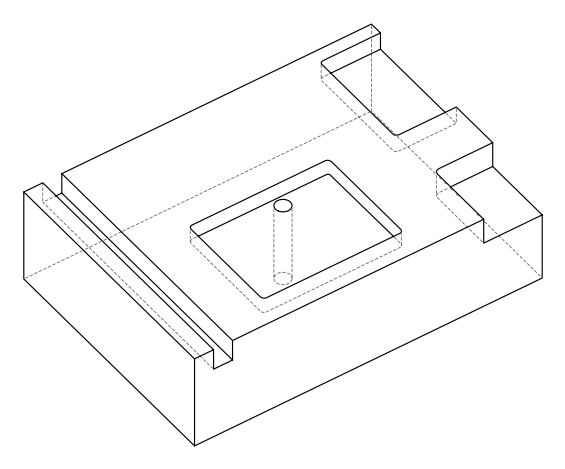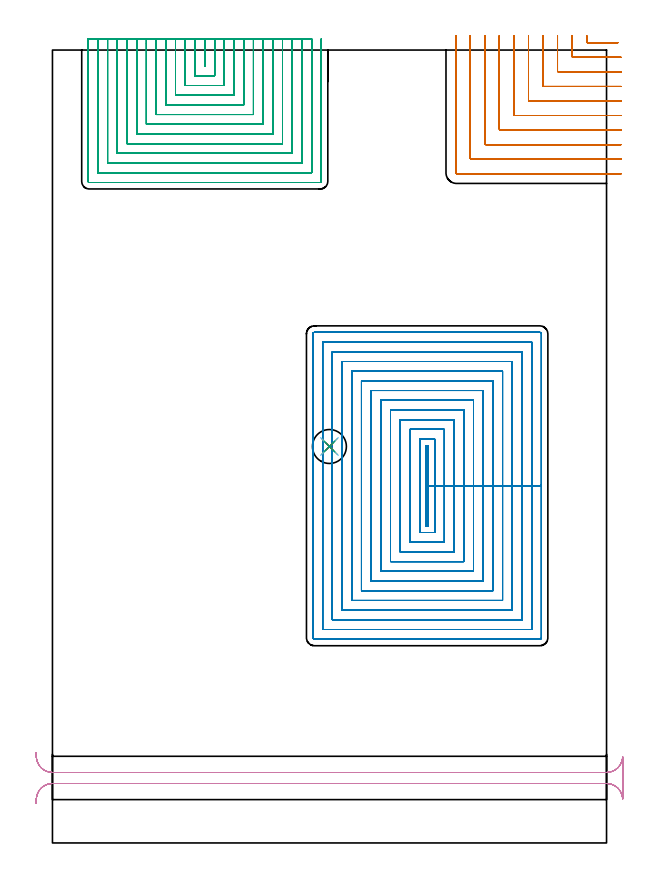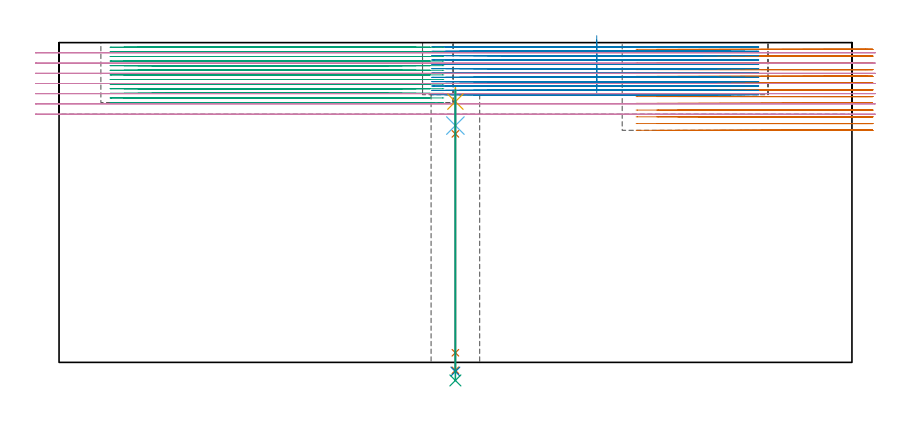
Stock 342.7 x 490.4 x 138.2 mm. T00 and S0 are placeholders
(PLAN: 9 operations, 7 tool changes, 270.8 min)
(1 MILL_CORNER_NOTCH_RECTANGULAR | CORNER_NOTCH_RECTANGULAR | NXT0201_011 | Follow Part, ap 3, ae 75% | 31.02 min | 310115 mm3)
(2 MILL_RECTANGULAR_POCKET | POCKET_RECTANGULAR_STRAIGHT | NXT0201_009 | Follow Part, ap 2, ae 75% | 119.79 min | 664068 mm3)
(3 MILL_SLOT | SLOT_PARTIAL_RECTANGULAR | NXT0201_009 | Follow Part, ap 2, ae 75% | 107.32 min | 338434 mm3)
(4 MILL_RECTANGULAR_SLOT | SLOT_RECTANGULAR | UGT0201_094 | Follow Part, ap 5, ae 75% | 11 min | 283773 mm3)
(5 SPOT_DRILL | STEP1HOLE | NXT0321_9005460120000 | 0.05 min | 177 mm3)
(6 DRILL_BLIND_HOLE_INTO_CENTER | STEP1HOLE | UGT0301_205 | 0.07 min | 603 mm3)
(7 GUN_DRILL_THROUGH_HOLE | STEP1HOLE | UGT0307_005 | 0.56 min | 5724 mm3)
(8 DRILL_TO_ENLARGE_THROUGH_HOLE | STEP1HOLE | NXT0301_102 | 0.49 min | 10017 mm3)
(9 DRILL_TO_ENLARGE_THROUGH_HOLE_1 | STEP1HOLE | UGT0301_051 | 0.51 min | 23520 mm3)
(TOOL NXT0201_011 | ENDMILL 12mm [2P460-1200-NA 1630] | D12 FL38 Z6)
(TOOL NXT0201_009 | ENDMILL 8mm [2P460-0800-NA 1630] | D8 FL26 Z6)
(TOOL UGT0201_094 | End mill 20 mm | D20 FL38 Z4)
(TOOL NXT0321_9005460120000 | NC Spot Drill, 142deg, 12mm, Carbide, Uncoated | D12 PA142 FL30 Z2)
(TOOL UGT0301_205 | Twist Drill 8.9 mm | D8.9 PA118 FL78 Z2)
(TOOL UGT0307_005 | Gun Drill 8.3 mm | D8.3 PA130 FL24 Z1)
(TOOL NXT0301_102 | Carbide Drill 13.5mm [860.1-1350-108A1-MM 2214] | D13.5 PA140 FL123 Z2)
(TOOL UGT0301_051 | Twist Drill 21 mm | D21 PA118 FL145 Z2)
(OP 1 MILL_CORNER_NOTCH_RECTANGULAR)
G17 G21 G94 G90
T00 M6
G54
G17 G0 G90 X330.4 Y499.4 S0 M3
G43 Z148.2 H1
Z135.285
G94 G1 Y496.4 F250.
Y495.494 F500.
G3 X330.994 Y494.9 R0.6
G1 X346.669
X349.669 F250.
G0 Z148.2
X321.4 Y499.4
Z135.285
G1 Y496.4
Y486.494 F500.
G3 X321.994 Y485.9 R0.6
G1 X348.7
X351.7 F250.
G0 Z148.2
X312.4 Y499.4
Z135.285
G1 Y496.4
Y477.495 F500.
G3 X312.995 Y476.9 R0.6
G1 X348.7
X351.7 F250.
G0 Z148.2
X303.4 Y499.4
Z135.285
G1 Y496.4
Y468.495 F500.
G3 X303.995 Y467.9 R0.6
G1 X348.7
X351.7 F250.
G0 Z148.2
X294.4 Y499.4
Z135.285
G1 Y496.4
Y459.495 F500.
G3 X294.995 Y458.9 R0.6
G1 X348.7
X351.7 F250.
G0 Z148.2
X285.4 Y499.4
Z135.285
G1 Y496.4
Y450.495 F500.
G3 X285.995 Y449.9 R0.6
G1 X348.7
X351.7 F250.
G0 Z148.2
X276.4 Y499.4
Z135.285
G1 Y496.4
Y441.496 F500.
G3 X276.996 Y440.9 R0.6
G1 X348.7
X351.7 F250.
G0 Z148.2
X267.4 Y499.4
Z135.285
G1 Y496.4
Y432.496 F500.
G3 X267.996 Y431.9 R0.6
G1 X348.7
X351.7 F250.
G0 Z148.2
X258.4 Y499.4
Z135.285
G1 Y496.4
Y423.496 F500.
G3 X258.996 Y422.9 R0.6
G1 X348.7
X351.7 F250.
G0 Z148.2
X249.4 Y499.4
Z135.285
G1 Y496.4
Y414.496 F500.
G3 X249.996 Y413.9 R0.6
G1 X348.7
X351.7 F250.
G0 Z148.2
X330.4 Y499.4
Z132.369
G1 Y496.4
Y495.494 F500.
G3 X330.994 Y494.9 R0.6
G1 X346.669
X349.669 F250.
G0 Z148.2
X321.4 Y499.4
Z132.369
G1 Y496.4
Y486.494 F500.
G3 X321.994 Y485.9 R0.6
G1 X348.7
X351.7 F250.
G0 Z148.2
X312.4 Y499.4
Z132.369
G1 Y496.4
Y477.495 F500.
G3 X312.995 Y476.9 R0.6
G1 X348.7
X351.7 F250.
G0 Z148.2
X303.4 Y499.4
Z132.369
G1 Y496.4
Y468.495 F500.
G3 X303.995 Y467.9 R0.6
G1 X348.7
X351.7 F250.
G0 Z148.2
X294.4 Y499.4
Z132.369
G1 Y496.4
Y459.495 F500.
G3 X294.995 Y458.9 R0.6
G1 X348.7
X351.7 F250.
G0 Z148.2
X285.4 Y499.4
Z132.369
G1 Y496.4
Y450.495 F500.
G3 X285.995 Y449.9 R0.6
G1 X348.7
X351.7 F250.
G0 Z148.2
X276.4 Y499.4
Z132.369
G1 Y496.4
Y441.496 F500.
G3 X276.996 Y440.9 R0.6
G1 X348.7
X351.7 F250.
G0 Z148.2
X267.4 Y499.4
Z132.369
G1 Y496.4
Y432.496 F500.
G3 X267.996 Y431.9 R0.6
G1 X348.7
X351.7 F250.
G0 Z148.2
X258.4 Y499.4
Z132.369
G1 Y496.4
Y423.496 F500.
G3 X258.996 Y422.9 R0.6
G1 X348.7
X351.7 F250.
G0 Z148.2
X249.4 Y499.4
Z132.369
G1 Y496.4
Y414.496 F500.
G3 X249.996 Y413.9 R0.6
G1 X348.7
X351.7 F250.
G0 Z148.2
X330.4 Y499.4
Z129.454
G1 Y496.4
Y495.494 F500.
G3 X330.994 Y494.9 R0.6
G1 X346.669
X349.669 F250.
G0 Z148.2
X321.4 Y499.4
Z129.454
G1 Y496.4
Y486.494 F500.
G3 X321.994 Y485.9 R0.6
G1 X348.7
X351.7 F250.
G0 Z148.2
X312.4 Y499.4
Z129.454
G1 Y496.4
Y477.495 F500.
G3 X312.995 Y476.9 R0.6
G1 X348.7
X351.7 F250.
G0 Z148.2
X303.4 Y499.4
Z129.454
G1 Y496.4
Y468.495 F500.
G3 X303.995 Y467.9 R0.6
G1 X348.7
X351.7 F250.
G0 Z148.2
X294.4 Y499.4
Z129.454
G1 Y496.4
Y459.495 F500.
G3 X294.995 Y458.9 R0.6
G1 X348.7
X351.7 F250.
G0 Z148.2
X285.4 Y499.4
Z129.454
G1 Y496.4
Y450.495 F500.
G3 X285.995 Y449.9 R0.6
G1 X348.7
X351.7 F250.
G0 Z148.2
X276.4 Y499.4
Z129.454
G1 Y496.4
Y441.496 F500.
G3 X276.996 Y440.9 R0.6
G1 X348.7
X351.7 F250.
G0 Z148.2
X267.4 Y499.4
Z129.454
G1 Y496.4
Y432.496 F500.
G3 X267.996 Y431.9 R0.6
G1 X348.7
X351.7 F250.
G0 Z148.2
X258.4 Y499.4
Z129.454
G1 Y496.4
Y423.496 F500.
G3 X258.996 Y422.9 R0.6
G1 X348.7
X351.7 F250.
G0 Z148.2
X249.4 Y499.4
Z129.454
G1 Y496.4
Y414.496 F500.
G3 X249.996 Y413.9 R0.6
G1 X348.7
X351.7 F250.
G0 Z148.2
X330.4 Y499.4
Z126.538
G1 Y496.4
Y495.494 F500.
G3 X330.994 Y494.9 R0.6
G1 X346.669
X349.669 F250.
G0 Z148.2
X321.4 Y499.4
Z126.538
G1 Y496.4
Y486.494 F500.
G3 X321.994 Y485.9 R0.6
G1 X348.7
X351.7 F250.
G0 Z148.2
X312.4 Y499.4
Z126.538
G1 Y496.4
Y477.495 F500.
G3 X312.995 Y476.9 R0.6
G1 X348.7
X351.7 F250.
G0 Z148.2
X303.4 Y499.4
Z126.538
G1 Y496.4
Y468.495 F500.
G3 X303.995 Y467.9 R0.6
G1 X348.7
X351.7 F250.
G0 Z148.2
X294.4 Y499.4
Z126.538
G1 Y496.4
Y459.495 F500.
G3 X294.995 Y458.9 R0.6
G1 X348.7
X351.7 F250.
G0 Z148.2
X285.4 Y499.4
Z126.538
G1 Y496.4
Y450.495 F500.
G3 X285.995 Y449.9 R0.6
G1 X348.7
X351.7 F250.
G0 Z148.2
X276.4 Y499.4
Z126.538
G1 Y496.4
Y441.496 F500.
G3 X276.996 Y440.9 R0.6
G1 X348.7
X351.7 F250.
G0 Z148.2
X267.4 Y499.4
Z126.538
G1 Y496.4
Y432.496 F500.
G3 X267.996 Y431.9 R0.6
G1 X348.7
X351.7 F250.
G0 Z148.2
X258.4 Y499.4
Z126.538
G1 Y496.4
Y423.496 F500.
G3 X258.996 Y422.9 R0.6
G1 X348.7
X351.7 F250.
G0 Z148.2
X249.4 Y499.4
Z126.538
G1 Y496.4
Y414.496 F500.
G3 X249.996 Y413.9 R0.6
G1 X348.7
X351.7 F250.
G0 Z148.2
X330.4 Y499.4
Z123.623
G1 Y496.4
Y495.494 F500.
G3 X330.994 Y494.9 R0.6
G1 X346.669
X349.669 F250.
G0 Z148.2
X321.4 Y499.4
Z123.623
G1 Y496.4
Y486.494 F500.
G3 X321.994 Y485.9 R0.6
G1 X348.7
X351.7 F250.
G0 Z148.2
X312.4 Y499.4
Z123.623
G1 Y496.4
Y477.495 F500.
G3 X312.995 Y476.9 R0.6
G1 X348.7
X351.7 F250.
G0 Z148.2
X303.4 Y499.4
Z123.623
G1 Y496.4
Y468.495 F500.
G3 X303.995 Y467.9 R0.6
G1 X348.7
X351.7 F250.
G0 Z148.2
X294.4 Y499.4
Z123.623
G1 Y496.4
Y459.495 F500.
G3 X294.995 Y458.9 R0.6
G1 X348.7
X351.7 F250.
G0 Z148.2
X285.4 Y499.4
Z123.623
G1 Y496.4
Y450.495 F500.
G3 X285.995 Y449.9 R0.6
G1 X348.7
X351.7 F250.
G0 Z148.2
X276.4 Y499.4
Z123.623
G1 Y496.4
Y441.496 F500.
G3 X276.996 Y440.9 R0.6
G1 X348.7
X351.7 F250.
G0 Z148.2
X267.4 Y499.4
Z123.623
G1 Y496.4
Y432.496 F500.
G3 X267.996 Y431.9 R0.6
G1 X348.7
X351.7 F250.
G0 Z148.2
X258.4 Y499.4
Z123.623
G1 Y496.4
Y423.496 F500.
G3 X258.996 Y422.9 R0.6
G1 X348.7
X351.7 F250.
G0 Z148.2
X249.4 Y499.4
Z123.623
G1 Y496.4
Y414.496 F500.
G3 X249.996 Y413.9 R0.6
G1 X348.7
X351.7 F250.
G0 Z148.2
X330.4 Y499.4
Z120.708
G1 Y496.4
Y495.494 F500.
G3 X330.994 Y494.9 R0.6
G1 X346.669
X349.669 F250.
G0 Z148.2
X321.4 Y499.4
Z120.708
G1 Y496.4
Y486.494 F500.
G3 X321.994 Y485.9 R0.6
G1 X348.7
X351.7 F250.
G0 Z148.2
X312.4 Y499.4
Z120.708
G1 Y496.4
Y477.495 F500.
G3 X312.995 Y476.9 R0.6
G1 X348.7
X351.7 F250.
G0 Z148.2
X303.4 Y499.4
Z120.708
G1 Y496.4
Y468.495 F500.
G3 X303.995 Y467.9 R0.6
G1 X348.7
X351.7 F250.
G0 Z148.2
X294.4 Y499.4
Z120.708
G1 Y496.4
Y459.495 F500.
G3 X294.995 Y458.9 R0.6
G1 X348.7
X351.7 F250.
G0 Z148.2
X285.4 Y499.4
Z120.708
G1 Y496.4
Y450.495 F500.
G3 X285.995 Y449.9 R0.6
G1 X348.7
X351.7 F250.
G0 Z148.2
X276.4 Y499.4
Z120.708
G1 Y496.4
Y441.496 F500.
G3 X276.996 Y440.9 R0.6
G1 X348.7
X351.7 F250.
G0 Z148.2
X267.4 Y499.4
Z120.708
G1 Y496.4
Y432.496 F500.
G3 X267.996 Y431.9 R0.6
G1 X348.7
X351.7 F250.
G0 Z148.2
X258.4 Y499.4
Z120.708
G1 Y496.4
Y423.496 F500.
G3 X258.996 Y422.9 R0.6
G1 X348.7
X351.7 F250.
G0 Z148.2
X249.4 Y499.4
Z120.708
G1 Y496.4
Y414.496 F500.
G3 X249.996 Y413.9 R0.6
G1 X348.7
X351.7 F250.
G0 Z148.2
X330.4 Y499.4
Z117.792
G1 Y496.4
Y495.494 F500.
G3 X330.994 Y494.9 R0.6
G1 X346.669
X349.669 F250.
G0 Z148.2
X321.4 Y499.4
Z117.792
G1 Y496.4
Y486.494 F500.
G3 X321.994 Y485.9 R0.6
G1 X348.7
X351.7 F250.
G0 Z148.2
X312.4 Y499.4
Z117.792
G1 Y496.4
Y477.495 F500.
G3 X312.995 Y476.9 R0.6
G1 X348.7
X351.7 F250.
G0 Z148.2
X303.4 Y499.4
Z117.792
G1 Y496.4
Y468.495 F500.
G3 X303.995 Y467.9 R0.6
G1 X348.7
X351.7 F250.
G0 Z148.2
X294.4 Y499.4
Z117.792
G1 Y496.4
Y459.495 F500.
G3 X294.995 Y458.9 R0.6
G1 X348.7
X351.7 F250.
G0 Z148.2
X285.4 Y499.4
Z117.792
G1 Y496.4
Y450.495 F500.
G3 X285.995 Y449.9 R0.6
G1 X348.7
X351.7 F250.
G0 Z148.2
X276.4 Y499.4
Z117.792
G1 Y496.4
Y441.496 F500.
G3 X276.996 Y440.9 R0.6
G1 X348.7
X351.7 F250.
G0 Z148.2
X267.4 Y499.4
Z117.792
G1 Y496.4
Y432.496 F500.
G3 X267.996 Y431.9 R0.6
G1 X348.7
X351.7 F250.
G0 Z148.2
X258.4 Y499.4
Z117.792
G1 Y496.4
Y423.496 F500.
G3 X258.996 Y422.9 R0.6
G1 X348.7
X351.7 F250.
G0 Z148.2
X249.4 Y499.4
Z117.792
G1 Y496.4
Y414.496 F500.
G3 X249.996 Y413.9 R0.6
G1 X348.7
X351.7 F250.
G0 Z148.2
X330.4 Y499.4
Z114.877
G1 Y496.4
Y495.494 F500.
G3 X330.994 Y494.9 R0.6
G1 X346.669
X349.669 F250.
G0 Z148.2
X321.4 Y499.4
Z114.877
G1 Y496.4
Y486.494 F500.
G3 X321.994 Y485.9 R0.6
G1 X348.7
X351.7 F250.
G0 Z148.2
X312.4 Y499.4
Z114.877
G1 Y496.4
Y477.495 F500.
G3 X312.995 Y476.9 R0.6
G1 X348.7
X351.7 F250.
G0 Z148.2
X303.4 Y499.4
Z114.877
G1 Y496.4
Y468.495 F500.
G3 X303.995 Y467.9 R0.6
G1 X348.7
X351.7 F250.
G0 Z148.2
X294.4 Y499.4
Z114.877
G1 Y496.4
Y459.495 F500.
G3 X294.995 Y458.9 R0.6
G1 X348.7
X351.7 F250.
G0 Z148.2
X285.4 Y499.4
Z114.877
G1 Y496.4
Y450.495 F500.
G3 X285.995 Y449.9 R0.6
G1 X348.7
X351.7 F250.
G0 Z148.2
X276.4 Y499.4
Z114.877
G1 Y496.4
Y441.496 F500.
G3 X276.996 Y440.9 R0.6
G1 X348.7
X351.7 F250.
G0 Z148.2
X267.4 Y499.4
Z114.877
G1 Y496.4
Y432.496 F500.
G3 X267.996 Y431.9 R0.6
G1 X348.7
X351.7 F250.
G0 Z148.2
X258.4 Y499.4
Z114.877
G1 Y496.4
Y423.496 F500.
G3 X258.996 Y422.9 R0.6
G1 X348.7
X351.7 F250.
G0 Z148.2
X249.4 Y499.4
Z114.877
G1 Y496.4
Y414.496 F500.
G3 X249.996 Y413.9 R0.6
G1 X348.7
X351.7 F250.
G0 Z148.2
X330.4 Y499.4
Z111.962
G1 Y496.4
Y495.494 F500.
G3 X330.994 Y494.9 R0.6
G1 X346.669
X349.669 F250.
G0 Z148.2
X321.4 Y499.4
Z111.962
G1 Y496.4
Y486.494 F500.
G3 X321.994 Y485.9 R0.6
G1 X348.7
X351.7 F250.
G0 Z148.2
X312.4 Y499.4
Z111.962
G1 Y496.4
Y477.495 F500.
G3 X312.995 Y476.9 R0.6
G1 X348.7
X351.7 F250.
G0 Z148.2
X303.4 Y499.4
Z111.962
G1 Y496.4
Y468.495 F500.
G3 X303.995 Y467.9 R0.6
G1 X348.7
X351.7 F250.
G0 Z148.2
X294.4 Y499.4
Z111.962
G1 Y496.4
Y459.495 F500.
G3 X294.995 Y458.9 R0.6
G1 X348.7
X351.7 F250.
G0 Z148.2
X285.4 Y499.4
Z111.962
G1 Y496.4
Y450.495 F500.
G3 X285.995 Y449.9 R0.6
G1 X348.7
X351.7 F250.
G0 Z148.2
X276.4 Y499.4
Z111.962
G1 Y496.4
Y441.496 F500.
G3 X276.996 Y440.9 R0.6
G1 X348.7
X351.7 F250.
G0 Z148.2
X267.4 Y499.4
Z111.962
G1 Y496.4
Y432.496 F500.
G3 X267.996 Y431.9 R0.6
G1 X348.7
X351.7 F250.
G0 Z148.2
X258.4 Y499.4
Z111.962
G1 Y496.4
Y423.496 F500.
G3 X258.996 Y422.9 R0.6
G1 X348.7
X351.7 F250.
G0 Z148.2
X249.4 Y499.4
Z111.962
G1 Y496.4
Y414.496 F500.
G3 X249.996 Y413.9 R0.6
G1 X348.7
X351.7 F250.
G0 Z148.2
X330.4 Y499.4
Z109.046
G1 Y496.4
Y495.494 F500.
G3 X330.994 Y494.9 R0.6
G1 X346.669
X349.669 F250.
G0 Z148.2
X321.4 Y499.4
Z109.046
G1 Y496.4
Y486.494 F500.
G3 X321.994 Y485.9 R0.6
G1 X348.7
X351.7 F250.
G0 Z148.2
X312.4 Y499.4
Z109.046
G1 Y496.4
Y477.495 F500.
G3 X312.995 Y476.9 R0.6
G1 X348.7
X351.7 F250.
G0 Z148.2
X303.4 Y499.4
Z109.046
G1 Y496.4
Y468.495 F500.
G3 X303.995 Y467.9 R0.6
G1 X348.7
X351.7 F250.
G0 Z148.2
X294.4 Y499.4
Z109.046
G1 Y496.4
Y459.495 F500.
G3 X294.995 Y458.9 R0.6
G1 X348.7
X351.7 F250.
G0 Z148.2
X285.4 Y499.4
Z109.046
G1 Y496.4
Y450.495 F500.
G3 X285.995 Y449.9 R0.6
G1 X348.7
X351.7 F250.
G0 Z148.2
X276.4 Y499.4
Z109.046
G1 Y496.4
Y441.496 F500.
G3 X276.996 Y440.9 R0.6
G1 X348.7
X351.7 F250.
G0 Z148.2
X267.4 Y499.4
Z109.046
G1 Y496.4
Y432.496 F500.
G3 X267.996 Y431.9 R0.6
G1 X348.7
X351.7 F250.
G0 Z148.2
X258.4 Y499.4
Z109.046
G1 Y496.4
Y423.496 F500.
G3 X258.996 Y422.9 R0.6
G1 X348.7
X351.7 F250.
G0 Z148.2
X249.4 Y499.4
Z109.046
G1 Y496.4
Y414.496 F500.
G3 X249.996 Y413.9 R0.6
G1 X348.7
X351.7 F250.
G0 Z148.2
X330.4 Y499.4
Z106.131
G1 Y496.4
Y495.494 F500.
G3 X330.994 Y494.9 R0.6
G1 X346.669
X349.669 F250.
G0 Z148.2
X321.4 Y499.4
Z106.131
G1 Y496.4
Y486.494 F500.
G3 X321.994 Y485.9 R0.6
G1 X348.7
X351.7 F250.
G0 Z148.2
X312.4 Y499.4
Z106.131
G1 Y496.4
Y477.495 F500.
G3 X312.995 Y476.9 R0.6
G1 X348.7
X351.7 F250.
G0 Z148.2
X303.4 Y499.4
Z106.131
G1 Y496.4
Y468.495 F500.
G3 X303.995 Y467.9 R0.6
G1 X348.7
X351.7 F250.
G0 Z148.2
X294.4 Y499.4
Z106.131
G1 Y496.4
Y459.495 F500.
G3 X294.995 Y458.9 R0.6
G1 X348.7
X351.7 F250.
G0 Z148.2
X285.4 Y499.4
Z106.131
G1 Y496.4
Y450.495 F500.
G3 X285.995 Y449.9 R0.6
G1 X348.7
X351.7 F250.
G0 Z148.2
X276.4 Y499.4
Z106.131
G1 Y496.4
Y441.496 F500.
G3 X276.996 Y440.9 R0.6
G1 X348.7
X351.7 F250.
G0 Z148.2
X267.4 Y499.4
Z106.131
G1 Y496.4
Y432.496 F500.
G3 X267.996 Y431.9 R0.6
G1 X348.7
X351.7 F250.
G0 Z148.2
X258.4 Y499.4
Z106.131
G1 Y496.4
Y423.496 F500.
G3 X258.996 Y422.9 R0.6
G1 X348.7
X351.7 F250.
G0 Z148.2
X249.4 Y499.4
Z106.131
G1 Y496.4
Y414.496 F500.
G3 X249.996 Y413.9 R0.6
G1 X348.7
X351.7 F250.
G0 Z148.2
X330.4 Y499.4
Z103.215
G1 Y496.4
Y495.494 F500.
G3 X330.994 Y494.9 R0.6
G1 X346.669
X349.669 F250.
G0 Z148.2
X321.4 Y499.4
Z103.215
G1 Y496.4
Y486.494 F500.
G3 X321.994 Y485.9 R0.6
G1 X348.7
X351.7 F250.
G0 Z148.2
X312.4 Y499.4
Z103.215
G1 Y496.4
Y477.495 F500.
G3 X312.995 Y476.9 R0.6
G1 X348.7
X351.7 F250.
G0 Z148.2
X303.4 Y499.4
Z103.215
G1 Y496.4
Y468.495 F500.
G3 X303.995 Y467.9 R0.6
G1 X348.7
X351.7 F250.
G0 Z148.2
X294.4 Y499.4
Z103.215
G1 Y496.4
Y459.495 F500.
G3 X294.995 Y458.9 R0.6
G1 X348.7
X351.7 F250.
G0 Z148.2
X285.4 Y499.4
Z103.215
G1 Y496.4
Y450.495 F500.
G3 X285.995 Y449.9 R0.6
G1 X348.7
X351.7 F250.
G0 Z148.2
X276.4 Y499.4
Z103.215
G1 Y496.4
Y441.496 F500.
G3 X276.996 Y440.9 R0.6
G1 X348.7
X351.7 F250.
G0 Z148.2
X267.4 Y499.4
Z103.215
G1 Y496.4
Y432.496 F500.
G3 X267.996 Y431.9 R0.6
G1 X348.7
X351.7 F250.
G0 Z148.2
X258.4 Y499.4
Z103.215
G1 Y496.4
Y423.496 F500.
G3 X258.996 Y422.9 R0.6
G1 X348.7
X351.7 F250.
G0 Z148.2
X249.4 Y499.4
Z103.215
G1 Y496.4
Y414.496 F500.
G3 X249.996 Y413.9 R0.6
G1 X348.7
X351.7 F250.
G0 Z148.2
X330.4 Y499.4
Z100.3
G1 Y496.4
Y495.494 F500.
G3 X330.994 Y494.9 R0.6
G1 X346.669
X349.669 F250.
G0 Z148.2
X321.4 Y499.4
Z100.3
G1 Y496.4
Y486.494 F500.
G3 X321.994 Y485.9 R0.6
G1 X348.7
X351.7 F250.
G0 Z148.2
X312.4 Y499.4
Z100.3
G1 Y496.4
Y477.495 F500.
G3 X312.995 Y476.9 R0.6
G1 X348.7
X351.7 F250.
G0 Z148.2
X303.4 Y499.4
Z100.3
G1 Y496.4
Y468.495 F500.
G3 X303.995 Y467.9 R0.6
G1 X348.7
X351.7 F250.
G0 Z148.2
X294.4 Y499.4
Z100.3
G1 Y496.4
Y459.495 F500.
G3 X294.995 Y458.9 R0.6
G1 X348.7
X351.7 F250.
G0 Z148.2
X285.4 Y499.4
Z100.3
G1 Y496.4
Y450.495 F500.
G3 X285.995 Y449.9 R0.6
G1 X348.7
X351.7 F250.
G0 Z148.2
X276.4 Y499.4
Z100.3
G1 Y496.4
Y441.496 F500.
G3 X276.996 Y440.9 R0.6
G1 X348.7
X351.7 F250.
G0 Z148.2
X267.4 Y499.4
Z100.3
G1 Y496.4
Y432.496 F500.
G3 X267.996 Y431.9 R0.6
G1 X348.7
X351.7 F250.
G0 Z148.2
X258.4 Y499.4
Z100.3
G1 Y496.4
Y423.496 F500.
G3 X258.996 Y422.9 R0.6
G1 X348.7
X351.7 F250.
G0 Z148.2
X249.4 Y499.4
Z100.3
G1 Y496.4
Y414.496 F500.
G3 X249.996 Y413.9 R0.6
G1 X348.7
X351.7 F250.
G0 Z148.2
M5
M2
(OP 2 MILL_RECTANGULAR_POCKET)
G17 G21 G94 G90
T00 M6
G54
G17 G0 G90 X232.4 Y202.706 S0 M3
G43 Z148.2 H1
Z141.2
G94 G1 Y220.9 Z136.325 F250.
Y245.8 F500.
X231.1
Y196.
X232.4
Y220.9
X236.4
Y249.8
X227.1
Y192.
X236.4
Y220.9
X242.4
Y255.8
X221.1
Y186.
X242.4
Y220.9
X248.4
Y261.8
X215.1
Y180.
X248.4
Y220.9
X254.4
Y267.8
X209.1
Y174.
X254.4
Y220.9
X260.4
Y273.8
X203.1
Y168.
X260.4
Y220.9
X266.4
Y279.8
X197.1
Y162.
X266.4
Y220.9
X272.4
Y285.8
X191.1
Y156.
X272.4
Y220.9
X278.4
Y291.8
X185.1
Y150.
X278.4
Y220.9
X284.4
Y297.8
X179.1
Y144.
X284.4
Y220.9
X290.4
Y303.8
X173.1
Y138.
X290.4
Y220.9
X296.4
Y309.8
X167.1
Y132.
X296.4
Y220.9
X302.4
Y314.9
G3 X301.5 Y315.8 R0.9
G1 X162.
G3 X161.1 Y314.9 R0.9
G1 Y126.9
G3 X162. Y126. R0.9
G1 X301.5
G3 X302.4 Y126.9 R0.9
G1 Y220.9
Y221.9
G0 X232.4 Y202.706 Z139.325
G1 Y220.9 Z134.45 F250.
Y245.8 F500.
X231.1
Y196.
X232.4
Y220.9
X236.4
Y249.8
X227.1
Y192.
X236.4
Y220.9
X242.4
Y255.8
X221.1
Y186.
X242.4
Y220.9
X248.4
Y261.8
X215.1
Y180.
X248.4
Y220.9
X254.4
Y267.8
X209.1
Y174.
X254.4
Y220.9
X260.4
Y273.8
X203.1
Y168.
X260.4
Y220.9
X266.4
Y279.8
X197.1
Y162.
X266.4
Y220.9
X272.4
Y285.8
X191.1
Y156.
X272.4
Y220.9
X278.4
Y291.8
X185.1
Y150.
X278.4
Y220.9
X284.4
Y297.8
X179.1
Y144.
X284.4
Y220.9
X290.4
Y303.8
X173.1
Y138.
X290.4
Y220.9
X296.4
Y309.8
X167.1
Y132.
X296.4
Y220.9
X302.4
Y314.9
G3 X301.5 Y315.8 R0.9
G1 X162.
G3 X161.1 Y314.9 R0.9
G1 Y126.9
G3 X162. Y126. R0.9
G1 X301.5
G3 X302.4 Y126.9 R0.9
G1 Y220.9
Y221.9
G0 X232.4 Y202.706 Z137.45
G1 Y220.9 Z132.575 F250.
Y245.8 F500.
X231.1
Y196.
X232.4
Y220.9
X236.4
Y249.8
X227.1
Y192.
X236.4
Y220.9
X242.4
Y255.8
X221.1
Y186.
X242.4
Y220.9
X248.4
Y261.8
X215.1
Y180.
X248.4
Y220.9
X254.4
Y267.8
X209.1
Y174.
X254.4
Y220.9
X260.4
Y273.8
X203.1
Y168.
X260.4
Y220.9
X266.4
Y279.8
X197.1
Y162.
X266.4
Y220.9
X272.4
Y285.8
X191.1
Y156.
X272.4
Y220.9
X278.4
Y291.8
X185.1
Y150.
X278.4
Y220.9
X284.4
Y297.8
X179.1
Y144.
X284.4
Y220.9
X290.4
Y303.8
X173.1
Y138.
X290.4
Y220.9
X296.4
Y309.8
X167.1
Y132.
X296.4
Y220.9
X302.4
Y314.9
G3 X301.5 Y315.8 R0.9
G1 X162.
G3 X161.1 Y314.9 R0.9
G1 Y126.9
G3 X162. Y126. R0.9
G1 X301.5
G3 X302.4 Y126.9 R0.9
G1 Y220.9
Y221.9
G0 X232.4 Y202.706 Z135.575
G1 Y220.9 Z130.7 F250.
Y245.8 F500.
X231.1
Y196.
X232.4
Y220.9
X236.4
Y249.8
X227.1
Y192.
X236.4
Y220.9
X242.4
Y255.8
X221.1
Y186.
X242.4
Y220.9
X248.4
Y261.8
X215.1
Y180.
X248.4
Y220.9
X254.4
Y267.8
X209.1
Y174.
X254.4
Y220.9
X260.4
Y273.8
X203.1
Y168.
X260.4
Y220.9
X266.4
Y279.8
X197.1
Y162.
X266.4
Y220.9
X272.4
Y285.8
X191.1
Y156.
X272.4
Y220.9
X278.4
Y291.8
X185.1
Y150.
X278.4
Y220.9
X284.4
Y297.8
X179.1
Y144.
X284.4
Y220.9
X290.4
Y303.8
X173.1
Y138.
X290.4
Y220.9
X296.4
Y309.8
X167.1
Y132.
X296.4
Y220.9
X302.4
Y314.9
G3 X301.5 Y315.8 R0.9
G1 X162.
G3 X161.1 Y314.9 R0.9
G1 Y126.9
G3 X162. Y126. R0.9
G1 X301.5
G3 X302.4 Y126.9 R0.9
G1 Y220.9
Y221.9
G0 X232.4 Y202.706 Z133.7
G1 Y220.9 Z128.825 F250.
Y245.8 F500.
X231.1
Y196.
X232.4
Y220.9
X236.4
Y249.8
X227.1
Y192.
X236.4
Y220.9
X242.4
Y255.8
X221.1
Y186.
X242.4
Y220.9
X248.4
Y261.8
X215.1
Y180.
X248.4
Y220.9
X254.4
Y267.8
X209.1
Y174.
X254.4
Y220.9
X260.4
Y273.8
X203.1
Y168.
X260.4
Y220.9
X266.4
Y279.8
X197.1
Y162.
X266.4
Y220.9
X272.4
Y285.8
X191.1
Y156.
X272.4
Y220.9
X278.4
Y291.8
X185.1
Y150.
X278.4
Y220.9
X284.4
Y297.8
X179.1
Y144.
X284.4
Y220.9
X290.4
Y303.8
X173.1
Y138.
X290.4
Y220.9
X296.4
Y309.8
X167.1
Y132.
X296.4
Y220.9
X302.4
Y314.9
G3 X301.5 Y315.8 R0.9
G1 X162.
G3 X161.1 Y314.9 R0.9
G1 Y126.9
G3 X162. Y126. R0.9
G1 X301.5
G3 X302.4 Y126.9 R0.9
G1 Y220.9
Y221.9
G0 X232.4 Y202.706 Z131.825
G1 Y220.9 Z126.95 F250.
Y245.8 F500.
X231.1
Y196.
X232.4
Y220.9
X236.4
Y249.8
X227.1
Y192.
X236.4
Y220.9
X242.4
Y255.8
X221.1
Y186.
X242.4
Y220.9
X248.4
Y261.8
X215.1
Y180.
X248.4
Y220.9
X254.4
Y267.8
X209.1
Y174.
X254.4
Y220.9
X260.4
Y273.8
X203.1
Y168.
X260.4
Y220.9
X266.4
Y279.8
X197.1
Y162.
X266.4
Y220.9
X272.4
Y285.8
X191.1
Y156.
X272.4
Y220.9
X278.4
Y291.8
X185.1
Y150.
X278.4
Y220.9
X284.4
Y297.8
X179.1
Y144.
X284.4
Y220.9
X290.4
Y303.8
X173.1
Y138.
X290.4
Y220.9
X296.4
Y309.8
X167.1
Y132.
X296.4
Y220.9
X302.4
Y314.9
G3 X301.5 Y315.8 R0.9
G1 X162.
G3 X161.1 Y314.9 R0.9
G1 Y126.9
G3 X162. Y126. R0.9
G1 X301.5
G3 X302.4 Y126.9 R0.9
G1 Y220.9
Y221.9
G0 X232.4 Y202.706 Z129.95
G1 Y220.9 Z125.075 F250.
Y245.8 F500.
X231.1
Y196.
X232.4
Y220.9
X236.4
Y249.8
X227.1
Y192.
X236.4
Y220.9
X242.4
Y255.8
X221.1
Y186.
X242.4
Y220.9
X248.4
Y261.8
X215.1
Y180.
X248.4
Y220.9
X254.4
Y267.8
X209.1
Y174.
X254.4
Y220.9
X260.4
Y273.8
X203.1
Y168.
X260.4
Y220.9
X266.4
Y279.8
X197.1
Y162.
X266.4
Y220.9
X272.4
Y285.8
X191.1
Y156.
X272.4
Y220.9
X278.4
Y291.8
X185.1
Y150.
X278.4
Y220.9
X284.4
Y297.8
X179.1
Y144.
X284.4
Y220.9
X290.4
Y303.8
X173.1
Y138.
X290.4
Y220.9
X296.4
Y309.8
X167.1
Y132.
X296.4
Y220.9
X302.4
Y314.9
G3 X301.5 Y315.8 R0.9
G1 X162.
G3 X161.1 Y314.9 R0.9
G1 Y126.9
G3 X162. Y126. R0.9
G1 X301.5
G3 X302.4 Y126.9 R0.9
G1 Y220.9
Y221.9
G0 X232.4 Y202.706 Z128.075
G1 Y220.9 Z123.2 F250.
Y245.8 F500.
X231.1
Y196.
X232.4
Y220.9
X236.4
Y249.8
X227.1
Y192.
X236.4
Y220.9
X242.4
Y255.8
X221.1
Y186.
X242.4
Y220.9
X248.4
Y261.8
X215.1
Y180.
X248.4
Y220.9
X254.4
Y267.8
X209.1
Y174.
X254.4
Y220.9
X260.4
Y273.8
X203.1
Y168.
X260.4
Y220.9
X266.4
Y279.8
X197.1
Y162.
X266.4
Y220.9
X272.4
Y285.8
X191.1
Y156.
X272.4
Y220.9
X278.4
Y291.8
X185.1
Y150.
X278.4
Y220.9
X284.4
Y297.8
X179.1
Y144.
X284.4
Y220.9
X290.4
Y303.8
X173.1
Y138.
X290.4
Y220.9
X296.4
Y309.8
X167.1
Y132.
X296.4
Y220.9
X302.4
Y314.9
G3 X301.5 Y315.8 R0.9
G1 X162.
G3 X161.1 Y314.9 R0.9
G1 Y126.9
G3 X162. Y126. R0.9
G1 X301.5
G3 X302.4 Y126.9 R0.9
G1 Y220.9
Y221.9
G0 X232.4 Y202.706 Z126.2
G1 Y220.9 Z121.325 F250.
Y245.8 F500.
X231.1
Y196.
X232.4
Y220.9
X236.4
Y249.8
X227.1
Y192.
X236.4
Y220.9
X242.4
Y255.8
X221.1
Y186.
X242.4
Y220.9
X248.4
Y261.8
X215.1
Y180.
X248.4
Y220.9
X254.4
Y267.8
X209.1
Y174.
X254.4
Y220.9
X260.4
Y273.8
X203.1
Y168.
X260.4
Y220.9
X266.4
Y279.8
X197.1
Y162.
X266.4
Y220.9
X272.4
Y285.8
X191.1
Y156.
X272.4
Y220.9
X278.4
Y291.8
X185.1
Y150.
X278.4
Y220.9
X284.4
Y297.8
X179.1
Y144.
X284.4
Y220.9
X290.4
Y303.8
X173.1
Y138.
X290.4
Y220.9
X296.4
Y309.8
X167.1
Y132.
X296.4
Y220.9
X302.4
Y314.9
G3 X301.5 Y315.8 R0.9
G1 X162.
G3 X161.1 Y314.9 R0.9
G1 Y126.9
G3 X162. Y126. R0.9
G1 X301.5
G3 X302.4 Y126.9 R0.9
G1 Y220.9
Y221.9
G0 X232.4 Y202.706 Z124.325
G1 Y220.9 Z119.45 F250.
Y245.8 F500.
X231.1
Y196.
X232.4
Y220.9
X236.4
Y249.8
X227.1
Y192.
X236.4
Y220.9
X242.4
Y255.8
X221.1
Y186.
X242.4
Y220.9
X248.4
Y261.8
X215.1
Y180.
X248.4
Y220.9
X254.4
Y267.8
X209.1
Y174.
X254.4
Y220.9
X260.4
Y273.8
X203.1
Y168.
X260.4
Y220.9
X266.4
Y279.8
X197.1
Y162.
X266.4
Y220.9
X272.4
Y285.8
X191.1
Y156.
X272.4
Y220.9
X278.4
Y291.8
X185.1
Y150.
X278.4
Y220.9
X284.4
Y297.8
X179.1
Y144.
X284.4
Y220.9
X290.4
Y303.8
X173.1
Y138.
X290.4
Y220.9
X296.4
Y309.8
X167.1
Y132.
X296.4
Y220.9
X302.4
Y314.9
G3 X301.5 Y315.8 R0.9
G1 X162.
G3 X161.1 Y314.9 R0.9
G1 Y126.9
G3 X162. Y126. R0.9
G1 X301.5
G3 X302.4 Y126.9 R0.9
G1 Y220.9
Y221.9
G0 X232.4 Y202.706 Z122.45
G1 Y220.9 Z117.575 F250.
Y245.8 F500.
X231.1
Y196.
X232.4
Y220.9
X236.4
Y249.8
X227.1
Y192.
X236.4
Y220.9
X242.4
Y255.8
X221.1
Y186.
X242.4
Y220.9
X248.4
Y261.8
X215.1
Y180.
X248.4
Y220.9
X254.4
Y267.8
X209.1
Y174.
X254.4
Y220.9
X260.4
Y273.8
X203.1
Y168.
X260.4
Y220.9
X266.4
Y279.8
X197.1
Y162.
X266.4
Y220.9
X272.4
Y285.8
X191.1
Y156.
X272.4
Y220.9
X278.4
Y291.8
X185.1
Y150.
X278.4
Y220.9
X284.4
Y297.8
X179.1
Y144.
X284.4
Y220.9
X290.4
Y303.8
X173.1
Y138.
X290.4
Y220.9
X296.4
Y309.8
X167.1
Y132.
X296.4
Y220.9
X302.4
Y314.9
G3 X301.5 Y315.8 R0.9
G1 X162.
G3 X161.1 Y314.9 R0.9
G1 Y126.9
G3 X162. Y126. R0.9
G1 X301.5
G3 X302.4 Y126.9 R0.9
G1 Y220.9
Y221.9
G0 X232.4 Y202.706 Z120.575
G1 Y220.9 Z115.7 F250.
Y245.8 F500.
X231.1
Y196.
X232.4
Y220.9
X236.4
Y249.8
X227.1
Y192.
X236.4
Y220.9
X242.4
Y255.8
X221.1
Y186.
X242.4
Y220.9
X248.4
Y261.8
X215.1
Y180.
X248.4
Y220.9
X254.4
Y267.8
X209.1
Y174.
X254.4
Y220.9
X260.4
Y273.8
X203.1
Y168.
X260.4
Y220.9
X266.4
Y279.8
X197.1
Y162.
X266.4
Y220.9
X272.4
Y285.8
X191.1
Y156.
X272.4
Y220.9
X278.4
Y291.8
X185.1
Y150.
X278.4
Y220.9
X284.4
Y297.8
X179.1
Y144.
X284.4
Y220.9
X290.4
Y303.8
X173.1
Y138.
X290.4
Y220.9
X296.4
Y309.8
X167.1
Y132.
X296.4
Y220.9
X302.4
Y314.9
G3 X301.5 Y315.8 R0.9
G1 X162.
G3 X161.1 Y314.9 R0.9
G1 Y126.9
G3 X162. Y126. R0.9
G1 X301.5
G3 X302.4 Y126.9 R0.9
G1 Y220.9
Y221.9
G0 Z148.2
M5
M2
(OP 3 MILL_SLOT)
G17 G21 G94 G90
T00 M6
G54
G17 G0 G90 X94.1 Y497.4 S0 M3
G43 Z148.2 H1
Z136.208
G94 G1 Y494.4 F250.
Y480.5 F500.
X94.3
Y494.4
Y497.4 F250.
X88.1
Y494.4
Y474.5 F500.
X100.3
Y494.4
Y497.4 F250.
X82.1
Y494.4
Y468.5 F500.
X106.3
Y494.4
Y497.4 F250.
X76.1
Y494.4
Y462.5 F500.
X112.3
Y494.4
Y497.4 F250.
X70.1
Y494.4
Y456.5 F500.
X118.3
Y494.4
Y497.4 F250.
X64.1
Y494.4
Y450.5 F500.
X124.3
Y494.4
Y497.4 F250.
X58.1
Y494.4
Y444.5 F500.
X130.3
Y494.4
Y497.4 F250.
X52.1
Y494.4
Y438.5 F500.
X136.3
Y494.4
Y497.4 F250.
X46.1
Y494.4
Y432.5 F500.
X142.3
Y494.4
Y497.4 F250.
X40.1
Y494.4
Y426.5 F500.
X148.3
Y494.4
Y497.4 F250.
X34.1
Y494.4
Y420.5 F500.
X154.3
Y494.4
Y497.4 F250.
X28.1
Y494.4
Y414.5 F500.
X160.3
Y494.4
Y497.4 F250.
X22.1
Y494.4
Y409.1 F500.
G3 X22.7 Y408.5 R0.6
G1 X165.7
G3 X166.3 Y409.1 R0.6
G1 Y494.4
Y497.4 F250.
G0 X94.1 Z134.215
G1 Y494.4
Y480.5 F500.
X94.3
Y494.4
Y497.4 F250.
X88.1
Y494.4
Y474.5 F500.
X100.3
Y494.4
Y497.4 F250.
X82.1
Y494.4
Y468.5 F500.
X106.3
Y494.4
Y497.4 F250.
X76.1
Y494.4
Y462.5 F500.
X112.3
Y494.4
Y497.4 F250.
X70.1
Y494.4
Y456.5 F500.
X118.3
Y494.4
Y497.4 F250.
X64.1
Y494.4
Y450.5 F500.
X124.3
Y494.4
Y497.4 F250.
X58.1
Y494.4
Y444.5 F500.
X130.3
Y494.4
Y497.4 F250.
X52.1
Y494.4
Y438.5 F500.
X136.3
Y494.4
Y497.4 F250.
X46.1
Y494.4
Y432.5 F500.
X142.3
Y494.4
Y497.4 F250.
X40.1
Y494.4
Y426.5 F500.
X148.3
Y494.4
Y497.4 F250.
X34.1
Y494.4
Y420.5 F500.
X154.3
Y494.4
Y497.4 F250.
X28.1
Y494.4
Y414.5 F500.
X160.3
Y494.4
Y497.4 F250.
X22.1
Y494.4
Y409.1 F500.
G3 X22.7 Y408.5 R0.6
G1 X165.7
G3 X166.3 Y409.1 R0.6
G1 Y494.4
Y497.4 F250.
G0 X94.1 Z132.223
G1 Y494.4
Y480.5 F500.
X94.3
Y494.4
Y497.4 F250.
X88.1
Y494.4
Y474.5 F500.
X100.3
Y494.4
Y497.4 F250.
X82.1
Y494.4
Y468.5 F500.
X106.3
Y494.4
Y497.4 F250.
X76.1
Y494.4
Y462.5 F500.
X112.3
Y494.4
Y497.4 F250.
X70.1
Y494.4
Y456.5 F500.
X118.3
Y494.4
Y497.4 F250.
X64.1
Y494.4
Y450.5 F500.
X124.3
Y494.4
Y497.4 F250.
X58.1
Y494.4
Y444.5 F500.
X130.3
Y494.4
Y497.4 F250.
X52.1
Y494.4
Y438.5 F500.
X136.3
Y494.4
Y497.4 F250.
X46.1
Y494.4
Y432.5 F500.
X142.3
Y494.4
Y497.4 F250.
X40.1
Y494.4
Y426.5 F500.
X148.3
Y494.4
Y497.4 F250.
X34.1
Y494.4
Y420.5 F500.
X154.3
Y494.4
Y497.4 F250.
X28.1
Y494.4
Y414.5 F500.
X160.3
Y494.4
Y497.4 F250.
X22.1
Y494.4
Y409.1 F500.
G3 X22.7 Y408.5 R0.6
G1 X165.7
G3 X166.3 Y409.1 R0.6
G1 Y494.4
Y497.4 F250.
G0 X94.1 Z130.231
G1 Y494.4
Y480.5 F500.
X94.3
Y494.4
Y497.4 F250.
X88.1
Y494.4
Y474.5 F500.
X100.3
Y494.4
Y497.4 F250.
X82.1
Y494.4
Y468.5 F500.
X106.3
Y494.4
Y497.4 F250.
X76.1
Y494.4
Y462.5 F500.
X112.3
Y494.4
Y497.4 F250.
X70.1
Y494.4
Y456.5 F500.
X118.3
Y494.4
Y497.4 F250.
X64.1
Y494.4
Y450.5 F500.
X124.3
Y494.4
Y497.4 F250.
X58.1
Y494.4
Y444.5 F500.
X130.3
Y494.4
Y497.4 F250.
X52.1
Y494.4
Y438.5 F500.
X136.3
Y494.4
Y497.4 F250.
X46.1
Y494.4
Y432.5 F500.
X142.3
Y494.4
Y497.4 F250.
X40.1
Y494.4
Y426.5 F500.
X148.3
Y494.4
Y497.4 F250.
X34.1
Y494.4
Y420.5 F500.
X154.3
Y494.4
Y497.4 F250.
X28.1
Y494.4
Y414.5 F500.
X160.3
Y494.4
Y497.4 F250.
X22.1
Y494.4
Y409.1 F500.
G3 X22.7 Y408.5 R0.6
G1 X165.7
G3 X166.3 Y409.1 R0.6
G1 Y494.4
Y497.4 F250.
G0 X94.1 Z128.238
G1 Y494.4
Y480.5 F500.
X94.3
Y494.4
Y497.4 F250.
X88.1
Y494.4
Y474.5 F500.
X100.3
Y494.4
Y497.4 F250.
X82.1
Y494.4
Y468.5 F500.
X106.3
Y494.4
Y497.4 F250.
X76.1
Y494.4
Y462.5 F500.
X112.3
Y494.4
Y497.4 F250.
X70.1
Y494.4
Y456.5 F500.
X118.3
Y494.4
Y497.4 F250.
X64.1
Y494.4
Y450.5 F500.
X124.3
Y494.4
Y497.4 F250.
X58.1
Y494.4
Y444.5 F500.
X130.3
Y494.4
Y497.4 F250.
X52.1
Y494.4
Y438.5 F500.
X136.3
Y494.4
Y497.4 F250.
X46.1
Y494.4
Y432.5 F500.
X142.3
Y494.4
Y497.4 F250.
X40.1
Y494.4
Y426.5 F500.
X148.3
Y494.4
Y497.4 F250.
X34.1
Y494.4
Y420.5 F500.
X154.3
Y494.4
Y497.4 F250.
X28.1
Y494.4
Y414.5 F500.
X160.3
Y494.4
Y497.4 F250.
X22.1
Y494.4
Y409.1 F500.
G3 X22.7 Y408.5 R0.6
G1 X165.7
G3 X166.3 Y409.1 R0.6
G1 Y494.4
Y497.4 F250.
G0 X94.1 Z126.246
G1 Y494.4
Y480.5 F500.
X94.3
Y494.4
Y497.4 F250.
X88.1
Y494.4
Y474.5 F500.
X100.3
Y494.4
Y497.4 F250.
X82.1
Y494.4
Y468.5 F500.
X106.3
Y494.4
Y497.4 F250.
X76.1
Y494.4
Y462.5 F500.
X112.3
Y494.4
Y497.4 F250.
X70.1
Y494.4
Y456.5 F500.
X118.3
Y494.4
Y497.4 F250.
X64.1
Y494.4
Y450.5 F500.
X124.3
Y494.4
Y497.4 F250.
X58.1
Y494.4
Y444.5 F500.
X130.3
Y494.4
Y497.4 F250.
X52.1
Y494.4
Y438.5 F500.
X136.3
Y494.4
Y497.4 F250.
X46.1
Y494.4
Y432.5 F500.
X142.3
Y494.4
Y497.4 F250.
X40.1
Y494.4
Y426.5 F500.
X148.3
Y494.4
Y497.4 F250.
X34.1
Y494.4
Y420.5 F500.
X154.3
Y494.4
Y497.4 F250.
X28.1
Y494.4
Y414.5 F500.
X160.3
Y494.4
Y497.4 F250.
X22.1
Y494.4
Y409.1 F500.
G3 X22.7 Y408.5 R0.6
G1 X165.7
G3 X166.3 Y409.1 R0.6
G1 Y494.4
Y497.4 F250.
G0 X94.1 Z124.254
G1 Y494.4
Y480.5 F500.
X94.3
Y494.4
Y497.4 F250.
X88.1
Y494.4
Y474.5 F500.
X100.3
Y494.4
Y497.4 F250.
X82.1
Y494.4
Y468.5 F500.
X106.3
Y494.4
Y497.4 F250.
X76.1
Y494.4
Y462.5 F500.
X112.3
Y494.4
Y497.4 F250.
X70.1
Y494.4
Y456.5 F500.
X118.3
Y494.4
Y497.4 F250.
X64.1
Y494.4
Y450.5 F500.
X124.3
Y494.4
Y497.4 F250.
X58.1
Y494.4
Y444.5 F500.
X130.3
Y494.4
Y497.4 F250.
X52.1
Y494.4
Y438.5 F500.
X136.3
Y494.4
Y497.4 F250.
X46.1
Y494.4
Y432.5 F500.
X142.3
Y494.4
Y497.4 F250.
X40.1
Y494.4
Y426.5 F500.
X148.3
Y494.4
Y497.4 F250.
X34.1
Y494.4
Y420.5 F500.
X154.3
Y494.4
Y497.4 F250.
X28.1
Y494.4
Y414.5 F500.
X160.3
Y494.4
Y497.4 F250.
X22.1
Y494.4
Y409.1 F500.
G3 X22.7 Y408.5 R0.6
G1 X165.7
G3 X166.3 Y409.1 R0.6
G1 Y494.4
Y497.4 F250.
G0 X94.1 Z122.261
G1 Y494.4
Y480.5 F500.
X94.3
Y494.4
Y497.4 F250.
X88.1
Y494.4
Y474.5 F500.
X100.3
Y494.4
Y497.4 F250.
X82.1
Y494.4
Y468.5 F500.
X106.3
Y494.4
Y497.4 F250.
X76.1
Y494.4
Y462.5 F500.
X112.3
Y494.4
Y497.4 F250.
X70.1
Y494.4
Y456.5 F500.
X118.3
Y494.4
Y497.4 F250.
X64.1
Y494.4
Y450.5 F500.
X124.3
Y494.4
Y497.4 F250.
X58.1
Y494.4
Y444.5 F500.
X130.3
Y494.4
Y497.4 F250.
X52.1
Y494.4
Y438.5 F500.
X136.3
Y494.4
Y497.4 F250.
X46.1
Y494.4
Y432.5 F500.
X142.3
Y494.4
Y497.4 F250.
X40.1
Y494.4
Y426.5 F500.
X148.3
Y494.4
Y497.4 F250.
X34.1
Y494.4
Y420.5 F500.
X154.3
Y494.4
Y497.4 F250.
X28.1
Y494.4
Y414.5 F500.
X160.3
Y494.4
Y497.4 F250.
X22.1
Y494.4
Y409.1 F500.
G3 X22.7 Y408.5 R0.6
G1 X165.7
G3 X166.3 Y409.1 R0.6
G1 Y494.4
Y497.4 F250.
G0 X94.1 Z120.269
G1 Y494.4
Y480.5 F500.
X94.3
Y494.4
Y497.4 F250.
X88.1
Y494.4
Y474.5 F500.
X100.3
Y494.4
Y497.4 F250.
X82.1
Y494.4
Y468.5 F500.
X106.3
Y494.4
Y497.4 F250.
X76.1
Y494.4
Y462.5 F500.
X112.3
Y494.4
Y497.4 F250.
X70.1
Y494.4
Y456.5 F500.
X118.3
Y494.4
Y497.4 F250.
X64.1
Y494.4
Y450.5 F500.
X124.3
Y494.4
Y497.4 F250.
X58.1
Y494.4
Y444.5 F500.
X130.3
Y494.4
Y497.4 F250.
X52.1
Y494.4
Y438.5 F500.
X136.3
Y494.4
Y497.4 F250.
X46.1
Y494.4
Y432.5 F500.
X142.3
Y494.4
Y497.4 F250.
X40.1
Y494.4
Y426.5 F500.
X148.3
Y494.4
Y497.4 F250.
X34.1
Y494.4
Y420.5 F500.
X154.3
Y494.4
Y497.4 F250.
X28.1
Y494.4
Y414.5 F500.
X160.3
Y494.4
Y497.4 F250.
X22.1
Y494.4
Y409.1 F500.
G3 X22.7 Y408.5 R0.6
G1 X165.7
G3 X166.3 Y409.1 R0.6
G1 Y494.4
Y497.4 F250.
G0 X94.1 Z118.277
G1 Y494.4
Y480.5 F500.
X94.3
Y494.4
Y497.4 F250.
X88.1
Y494.4
Y474.5 F500.
X100.3
Y494.4
Y497.4 F250.
X82.1
Y494.4
Y468.5 F500.
X106.3
Y494.4
Y497.4 F250.
X76.1
Y494.4
Y462.5 F500.
X112.3
Y494.4
Y497.4 F250.
X70.1
Y494.4
Y456.5 F500.
X118.3
Y494.4
Y497.4 F250.
X64.1
Y494.4
Y450.5 F500.
X124.3
Y494.4
Y497.4 F250.
X58.1
Y494.4
Y444.5 F500.
X130.3
Y494.4
Y497.4 F250.
X52.1
Y494.4
Y438.5 F500.
X136.3
Y494.4
Y497.4 F250.
X46.1
Y494.4
Y432.5 F500.
X142.3
Y494.4
Y497.4 F250.
X40.1
Y494.4
Y426.5 F500.
X148.3
Y494.4
Y497.4 F250.
X34.1
Y494.4
Y420.5 F500.
X154.3
Y494.4
Y497.4 F250.
X28.1
Y494.4
Y414.5 F500.
X160.3
Y494.4
Y497.4 F250.
X22.1
Y494.4
Y409.1 F500.
G3 X22.7 Y408.5 R0.6
G1 X165.7
G3 X166.3 Y409.1 R0.6
G1 Y494.4
Y497.4 F250.
G0 X94.1 Z116.285
G1 Y494.4
Y480.5 F500.
X94.3
Y494.4
Y497.4 F250.
X88.1
Y494.4
Y474.5 F500.
X100.3
Y494.4
Y497.4 F250.
X82.1
Y494.4
Y468.5 F500.
X106.3
Y494.4
Y497.4 F250.
X76.1
Y494.4
Y462.5 F500.
X112.3
Y494.4
Y497.4 F250.
X70.1
Y494.4
Y456.5 F500.
X118.3
Y494.4
Y497.4 F250.
X64.1
Y494.4
Y450.5 F500.
X124.3
Y494.4
Y497.4 F250.
X58.1
Y494.4
Y444.5 F500.
X130.3
Y494.4
Y497.4 F250.
X52.1
Y494.4
Y438.5 F500.
X136.3
Y494.4
Y497.4 F250.
X46.1
Y494.4
Y432.5 F500.
X142.3
Y494.4
Y497.4 F250.
X40.1
Y494.4
Y426.5 F500.
X148.3
Y494.4
Y497.4 F250.
X34.1
Y494.4
Y420.5 F500.
X154.3
Y494.4
Y497.4 F250.
X28.1
Y494.4
Y414.5 F500.
X160.3
Y494.4
Y497.4 F250.
X22.1
Y494.4
Y409.1 F500.
G3 X22.7 Y408.5 R0.6
G1 X165.7
G3 X166.3 Y409.1 R0.6
G1 Y494.4
Y497.4 F250.
G0 X94.1 Z114.292
G1 Y494.4
Y480.5 F500.
X94.3
Y494.4
Y497.4 F250.
X88.1
Y494.4
Y474.5 F500.
X100.3
Y494.4
Y497.4 F250.
X82.1
Y494.4
Y468.5 F500.
X106.3
Y494.4
Y497.4 F250.
X76.1
Y494.4
Y462.5 F500.
X112.3
Y494.4
Y497.4 F250.
X70.1
Y494.4
Y456.5 F500.
X118.3
Y494.4
Y497.4 F250.
X64.1
Y494.4
Y450.5 F500.
X124.3
Y494.4
Y497.4 F250.
X58.1
Y494.4
Y444.5 F500.
X130.3
Y494.4
Y497.4 F250.
X52.1
Y494.4
Y438.5 F500.
X136.3
Y494.4
Y497.4 F250.
X46.1
Y494.4
Y432.5 F500.
X142.3
Y494.4
Y497.4 F250.
X40.1
Y494.4
Y426.5 F500.
X148.3
Y494.4
Y497.4 F250.
X34.1
Y494.4
Y420.5 F500.
X154.3
Y494.4
Y497.4 F250.
X28.1
Y494.4
Y414.5 F500.
X160.3
Y494.4
Y497.4 F250.
X22.1
Y494.4
Y409.1 F500.
G3 X22.7 Y408.5 R0.6
G1 X165.7
G3 X166.3 Y409.1 R0.6
G1 Y494.4
Y497.4 F250.
G0 X94.1 Z112.3
G1 Y494.4
Y480.5 F500.
X94.3
Y494.4
Y497.4 F250.
X88.1
Y494.4
Y474.5 F500.
X100.3
Y494.4
Y497.4 F250.
X82.1
Y494.4
Y468.5 F500.
X106.3
Y494.4
Y497.4 F250.
X76.1
Y494.4
Y462.5 F500.
X112.3
Y494.4
Y497.4 F250.
X70.1
Y494.4
Y456.5 F500.
X118.3
Y494.4
Y497.4 F250.
X64.1
Y494.4
Y450.5 F500.
X124.3
Y494.4
Y497.4 F250.
X58.1
Y494.4
Y444.5 F500.
X130.3
Y494.4
Y497.4 F250.
X52.1
Y494.4
Y438.5 F500.
X136.3
Y494.4
Y497.4 F250.
X46.1
Y494.4
Y432.5 F500.
X142.3
Y494.4
Y497.4 F250.
X40.1
Y494.4
Y426.5 F500.
X148.3
Y494.4
Y497.4 F250.
X34.1
Y494.4
Y420.5 F500.
X154.3
Y494.4
Y497.4 F250.
X28.1
Y494.4
Y414.5 F500.
X160.3
Y494.4
Y497.4 F250.
X22.1
Y494.4
Y409.1 F500.
G3 X22.7 Y408.5 R0.6
G1 X165.7
G3 X166.3 Y409.1 R0.6
G1 Y494.4
Y497.4 F250.
G0 Z148.2
M5
M2
(OP 4 MILL_RECTANGULAR_SLOT)
G17 G21 G94 G90
T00 M6
G54
G17 G0 G90 X-10.202 Y24.583 S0 M3
G43 Z148.2 H0
Z133.786
G94 G1 X-9.97 Y27.574 F250.
G2 X0. Y36.8 R10. F500.
G1 X342.7
G2 X352.69 Y27.247 R10.
G1 X352.7
Y53.153
X352.69
G2 X342.7 Y43.6 R10.
G1 X0.
G2 X-9.97 Y52.826 R10.
G1 X-10.202 Y55.817 F250.
G0 Y24.583 Z129.371
G1 X-9.97 Y27.574
G2 X0. Y36.8 R10. F500.
G1 X342.7
G2 X352.69 Y27.247 R10.
G1 X352.7
Y53.153
X352.69
G2 X342.7 Y43.6 R10.
G1 X0.
G2 X-9.97 Y52.826 R10.
G1 X-10.202 Y55.817 F250.
G0 Y24.583 Z124.957
G1 X-9.97 Y27.574
G2 X0. Y36.8 R10. F500.
G1 X342.7
G2 X352.69 Y27.247 R10.
G1 X352.7
Y53.153
X352.69
G2 X342.7 Y43.6 R10.
G1 X0.
G2 X-9.97 Y52.826 R10.
G1 X-10.202 Y55.817 F250.
G0 Y24.583 Z120.543
G1 X-9.97 Y27.574
G2 X0. Y36.8 R10. F500.
G1 X342.7
G2 X352.69 Y27.247 R10.
G1 X352.7
Y53.153
X352.69
G2 X342.7 Y43.6 R10.
G1 X0.
G2 X-9.97 Y52.826 R10.
G1 X-10.202 Y55.817 F250.
G0 Y24.583 Z116.129
G1 X-9.97 Y27.574
G2 X0. Y36.8 R10. F500.
G1 X342.7
G2 X352.69 Y27.247 R10.
G1 X352.7
Y53.153
X352.69
G2 X342.7 Y43.6 R10.
G1 X0.
G2 X-9.97 Y52.826 R10.
G1 X-10.202 Y55.817 F250.
G0 Y24.583 Z111.714
G1 X-9.97 Y27.574
G2 X0. Y36.8 R10. F500.
G1 X342.7
G2 X352.69 Y27.247 R10.
G1 X352.7
Y53.153
X352.69
G2 X342.7 Y43.6 R10.
G1 X0.
G2 X-9.97 Y52.826 R10.
G1 X-10.202 Y55.817 F250.
G0 Y24.583 Z107.3
G1 X-9.97 Y27.574
G2 X0. Y36.8 R10. F500.
G1 X342.7
G2 X352.69 Y27.247 R10.
G1 X352.7
Y53.153
X352.69
G2 X342.7 Y43.6 R10.
G1 X0.
G2 X-9.97 Y52.826 R10.
G1 X-10.202 Y55.817 F250.
G0 Z148.2
M5
M2
(OP 5 SPOT_DRILL)
G17 G21 G94 G90
T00 M6
G54
G17 G0 G90 X171.3 Y245.2 S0 M3
G43 Z148.2 H0
G94 G81 G98 Z112.7 F250. R118.7
G80
M5
M2
(OP 6 DRILL_BLIND_HOLE_INTO_CENTER)
G17 G21 G94 G90
T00 M6
G54
G17 G0 G90 X171.3 Y245.2 S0 M3
G43 Z148.2 H0
G94 G81 G98 Z102.35 F250. R117.7
G80
M5
M2
(OP 7 GUN_DRILL_THROUGH_HOLE)
G17 G21 G94 G90
T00 M6
G54
G17 G0 G90 X171.3 Y245.2 M8
G43 Z148.2 H0
Z113.298
S716 M3
G94 G1 Z98.758 F125. M26
G4 X.084
Z4.15 F250.
G4 X.084
Z-3.435 F125.
G4 X.084
M5
M9
G0 Z113.298
Z148.2
M2
(OP 8 DRILL_TO_ENLARGE_THROUGH_HOLE)
G17 G21 G94 G90
T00 M6
G54
G17 G0 G90 X171.3 Y245.2 S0 M3
G43 Z148.2 H1
G94 G73 G98 Z-3.957 F250. Q13.295 R117.7
G80
M5
M2
(OP 9 DRILL_TO_ENLARGE_THROUGH_HOLE_1)
G17 G21 G94 G90
T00 M6
G54
G17 G0 G90 X171.3 Y245.2 S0 M3
G43 Z148.2 H0
G94 G73 G98 Z-7.809 F250. Q20.585 R117.7
G80
M5
M2
